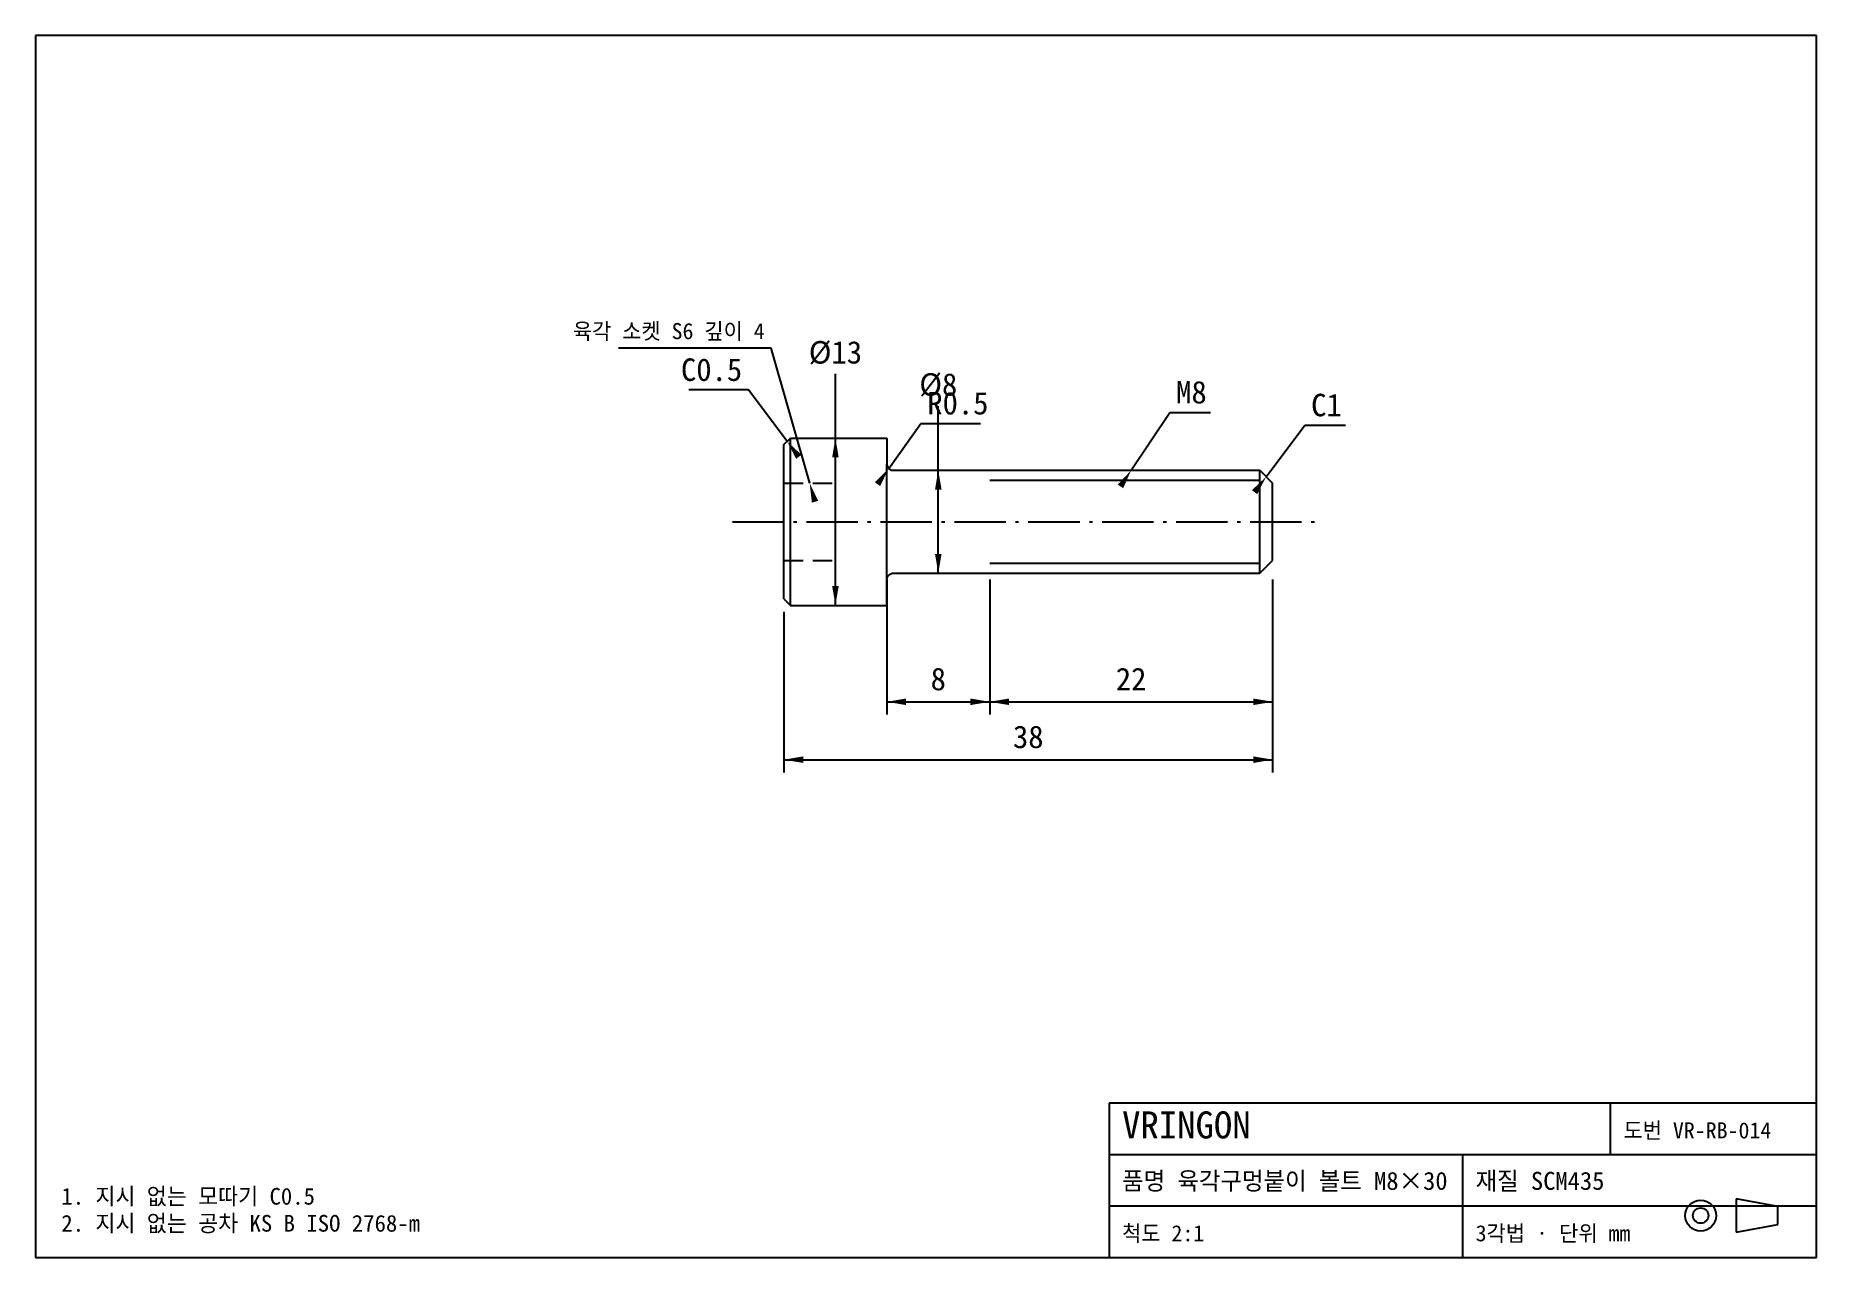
# Model space of a CAD drawing. Header units: millimetres. Extents: x 10 to 287, y 10 to 200.
import ezdxf
from ezdxf.enums import TextEntityAlignment as Align

# ---------------------------------------------------------------- set-up
doc = ezdxf.new("R2010")
doc.units = ezdxf.units.MM
doc.linetypes.add('CENTER', pattern=[11.5, 8, -1.5, 0.5, -1.5])
doc.linetypes.add('DASHED', pattern=[4.5, 3, -1.5])
for name, color, linetype in [('CENTER', 1, 'CENTER'), ('DIM', 3, 'CONTINUOUS'), ('FRAME', 7, 'CONTINUOUS'), ('HIDDEN', 8, 'DASHED'), ('OUTLINE', 7, 'CONTINUOUS'), ('TEXT', 7, 'CONTINUOUS'), ('THIN', 7, 'CONTINUOUS')]:
    doc.layers.add(name, color=color, linetype=linetype)

msp = doc.modelspace()

# ---------------------------------------------------------------- linework, layer by layer
at = {"layer": 'CENTER'}
msp.add_line((118.41, 124.4), (210.41, 124.4), dxfattribs=at)
at = {"layer": 'DIM'}
for p, q in [((124.41, 151.4), (100.66, 151.4)), ((130.41, 130.4), (124.41, 151.4)), ((134.41, 111.4), (134.41, 147.4)), ((120.91, 144.9), (111.63, 144.9)), ((126.91, 136.9), (120.91, 144.9)), ((150.41, 116.4), (150.41, 142.4)), ((180.41, 132.4), (186.41, 141.4)), ((186.41, 141.4), (192.75, 141.4)), ((142.7, 132.69), (147.7, 139.69)), ((147.7, 139.69), (156.98, 139.69)), ((201.41, 131.4), (207.41, 139.4)), ((207.41, 139.4), (213.75, 139.4)), ((142.41, 115.4), (142.41, 94.4)), ((158.41, 115.4), (158.41, 94.4)), ((158.41, 115.4), (158.41, 94.4)), ((202.41, 115.4), (202.41, 94.4)), ((126.41, 110.4), (126.41, 85.4)), ((202.41, 110.4), (202.41, 85.4)), ((142.41, 96.4), (158.41, 96.4)), ((158.41, 96.4), (202.41, 96.4)), ((126.41, 87.4), (202.41, 87.4))]:
    msp.add_line(p, q, dxfattribs=at)
for points in [[(126.91, 136.9), (129.118, 134.806), (128.302, 134.194)], [(134.41, 137.4), (134.92, 134.4), (133.9, 134.4)], [(130.41, 130.4), (131.725, 127.656), (130.744, 127.375)], [(142.7, 132.69), (141.371, 129.952), (140.541, 130.545)], [(150.41, 132.4), (150.92, 129.4), (149.9, 129.4)], [(180.41, 132.4), (179.17, 129.621), (178.322, 130.187)], [(201.41, 131.4), (200.018, 128.694), (199.202, 129.306)], [(150.41, 116.4), (149.9, 119.4), (150.92, 119.4)], [(134.41, 111.4), (133.9, 114.4), (134.92, 114.4)], [(142.41, 96.4), (145.41, 96.91), (145.41, 95.89)], [(158.41, 96.4), (155.41, 95.89), (155.41, 96.91)], [(158.41, 96.4), (161.41, 96.91), (161.41, 95.89)], [(202.41, 96.4), (199.41, 95.89), (199.41, 96.91)], [(126.41, 87.4), (129.41, 87.91), (129.41, 86.89)], [(202.41, 87.4), (199.41, 86.89), (199.41, 87.91)]]:
    msp.add_solid(points, dxfattribs=at)
at = {"layer": 'FRAME'}
for p, q in [((287, 200), (10, 200)), ((10, 200), (10, 10)), ((287, 10), (287, 200)), ((287, 34), (177, 34)), ((177, 34), (177, 10)), ((255, 26), (255, 34)), ((287, 10), (287, 34)), ((177, 26), (287, 26)), ((232, 10), (232, 26)), ((177, 18), (287, 18)), ((281, 17.9), (274.5, 19.1)), ((274.5, 19.1), (274.5, 13.9)), ((281, 15.1), (281, 17.9)), ((274.5, 13.9), (281, 15.1)), ((10, 10), (287, 10)), ((177, 10), (287, 10))]:
    msp.add_line(p, q, dxfattribs=at)
for radius in [2.4, 1.2]:
    msp.add_circle((269, 16.5), radius, dxfattribs=at)
at = {"layer": 'HIDDEN'}
for p, q in [((126.41, 130.4), (134.41, 130.4)), ((134.41, 118.4), (134.41, 130.4)), ((126.41, 118.4), (134.41, 118.4))]:
    msp.add_line(p, q, dxfattribs=at)
at = {"layer": 'OUTLINE'}
for p, q in [((126.41, 136.4), (127.41, 137.4)), ((126.41, 112.4), (126.41, 136.4)), ((127.41, 137.4), (142.41, 137.4)), ((127.41, 111.4), (127.41, 137.4)), ((127.41, 111.4), (127.41, 137.4)), ((142.41, 137.4), (142.41, 133.4)), ((142.41, 133.4), (142.419, 133.269)), ((142.41, 115.4), (142.41, 133.4)), ((142.419, 133.269), (142.444, 133.141)), ((142.444, 133.141), (142.486, 133.017)), ((142.486, 133.017), (142.544, 132.9)), ((142.544, 132.9), (142.617, 132.791)), ((142.617, 132.791), (142.703, 132.693)), ((142.703, 132.693), (142.801, 132.607)), ((142.801, 132.607), (142.91, 132.534)), ((142.91, 132.534), (143.027, 132.476)), ((143.027, 132.476), (143.151, 132.434)), ((143.151, 132.434), (143.279, 132.409)), ((143.279, 132.409), (143.41, 132.4)), ((143.41, 132.4), (158.41, 132.4)), ((158.41, 132.4), (200.41, 132.4)), ((200.41, 132.4), (202.41, 130.4)), ((200.41, 116.4), (200.41, 132.4)), ((200.41, 116.4), (200.41, 132.4)), ((202.41, 118.4), (202.41, 130.4)), ((143.027, 116.324), (143.151, 116.366)), ((143.151, 116.366), (143.279, 116.391)), ((143.279, 116.391), (143.41, 116.4)), ((143.41, 116.4), (158.41, 116.4)), ((158.41, 116.4), (200.41, 116.4)), ((200.41, 116.4), (202.41, 118.4)), ((142.41, 115.4), (142.419, 115.531)), ((142.41, 111.4), (142.41, 115.4)), ((142.419, 115.531), (142.444, 115.659)), ((142.444, 115.659), (142.486, 115.783)), ((142.486, 115.783), (142.544, 115.9)), ((142.544, 115.9), (142.617, 116.009)), ((142.617, 116.009), (142.703, 116.107)), ((142.703, 116.107), (142.801, 116.193)), ((142.801, 116.193), (142.91, 116.266)), ((142.91, 116.266), (143.027, 116.324)), ((126.41, 112.4), (127.41, 111.4)), ((127.41, 111.4), (142.41, 111.4))]:
    msp.add_line(p, q, dxfattribs=at)
at = {"layer": 'THIN'}
for p, q in [((158.41, 130.866), (200.41, 130.866)), ((158.41, 117.934), (200.41, 117.934))]:
    msp.add_line(p, q, dxfattribs=at)

# ---------------------------------------------------------------- texts
at = {"layer": 'TEXT'}
for s, height, p in [('육각 소켓 S6 깊이 4', 2.5, (123.41, 152.8)), ('C0.5', 3.5, (119.91, 146.3))]:
    msp.add_text(s, height=height, dxfattribs=at).set_placement(p, align=Align.RIGHT)
for s, p in [('%%c13', (134.41, 149)), ('%%c8', (150.41, 144)), ('8', (150.41, 98.2)), ('22', (180.41, 98.2)), ('38', (164.41, 89.2))]:
    msp.add_text(s, height=3.5, dxfattribs=at).set_placement(p, align=Align.CENTER)
for s, height, p in [('R0.5', 3.5, (148.7, 141.09)), ('M8', 3.5, (187.41, 142.8)), ('C1', 3.5, (208.41, 140.8)), ('VRINGON', 4.2, (179, 28.5)), ('도번 VR-RB-014', 2.5, (257, 28.5)), ('품명 육각구멍붙이 볼트 M8×30', 2.8, (179, 20.5)), ('재질 SCM435', 2.8, (234, 20.5)), ('1. 지시 없는 모따기 C0.5', 2.6, (14, 18.2)), ('2. 지시 없는 공차 KS B ISO 2768-m', 2.6, (14, 14)), ('척도 2:1', 2.5, (179, 12.5)), ('3각법 · 단위 mm', 2.5, (234, 12.5))]:
    msp.add_text(s, height=height, dxfattribs=at).set_placement(p)

doc.saveas('drawing.dxf')
